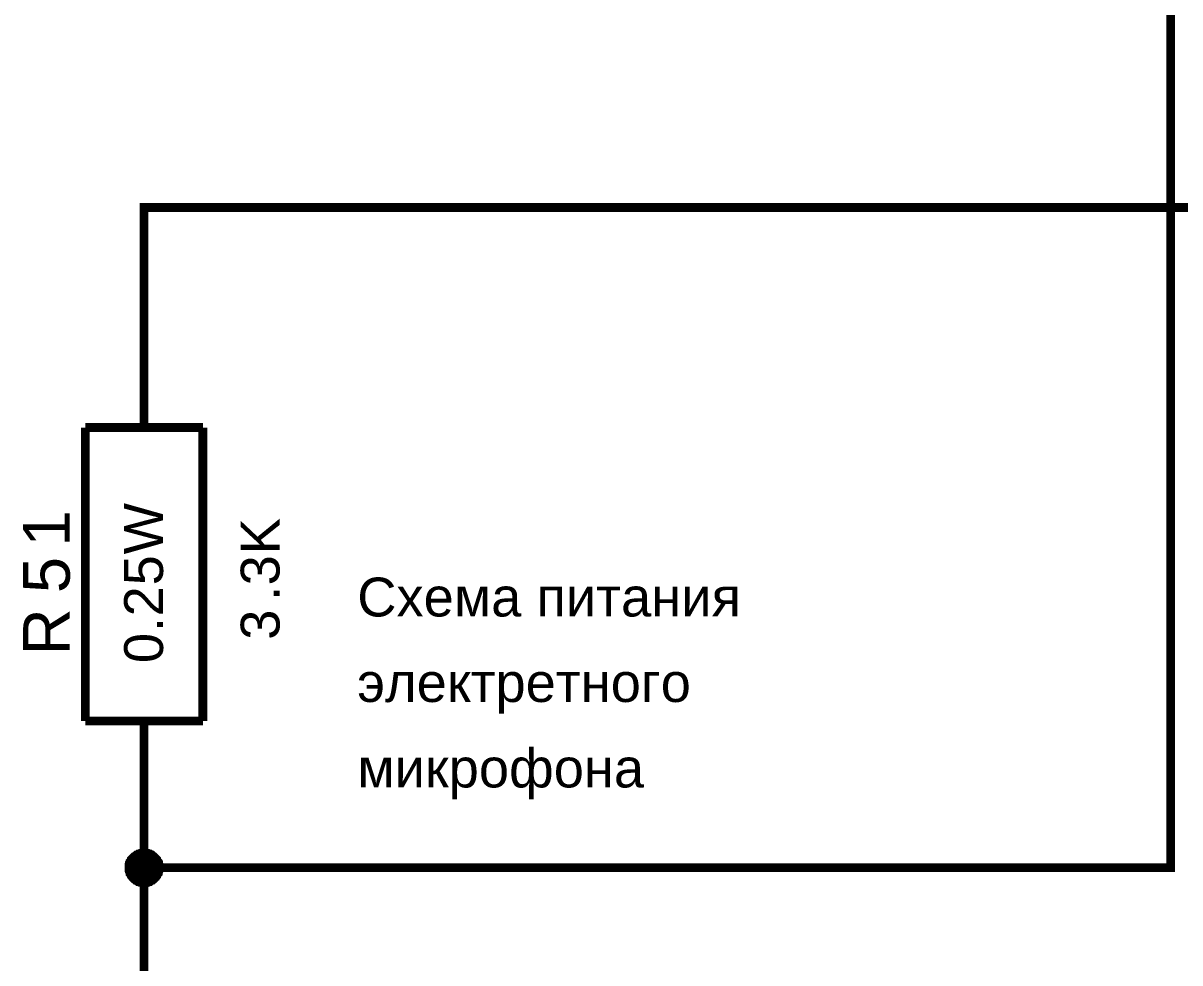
# Model space of a CAD drawing. Header units: millimetres. Extents: x -2024 to 917, y -725 to 13.
# Drawn here: x 273.05 to 312.47, y -187.03 to -155 of the extents above; entities that cross this region are included whole.
import ezdxf

# ---------------------------------------------------------------- set-up
doc = ezdxf.new("R2010")
doc.units = ezdxf.units.MM
doc.layers.add('Sheet', color=255, linetype='Continuous')
doc.styles.get("Standard").update_dxf_attribs({"font": 'arial.ttf'})

msp = doc.modelspace()

# ---------------------------------------------------------------- linework, layer by layer
at = {"layer": 'Sheet'}
for points, const_width in [([(312.16, -146.296), (312.16, -183.785), (277.171, -183.785)], 0.3), ([(277.171, -166.283), (277.171, -161.282), (319.658, -161.282), (337.136, -161.282)], 0.3), ([(277.171, -168.783), (277.171, -166.283)], 0.3), ([(275.169, -168.783), (279.174, -168.783)], 0.3), ([(275.169, -178.785), (275.169, -168.783)], 0.3), ([(279.174, -178.785), (279.174, -168.783)], 0.3), ([(275.169, -178.785), (279.174, -178.785)], 0.3), ([(277.171, -178.785), (277.171, -181.285)], 0.3), ([(277.171, -181.285), (277.171, -183.785), (277.171, -197.546)], 0.3), ([(276.658, -183.785), (276.658, -183.752), (276.658, -183.736), (276.658, -183.703), (276.675, -183.686), (276.675, -183.653), (276.675, -183.636), (276.691, -183.62), (276.691, -183.587), (276.708, -183.57), (276.725, -183.554), (276.741, -183.52), (276.741, -183.504), (276.758, -183.487), (276.774, -183.471), (276.791, -183.454), (276.807, -183.438), (276.824, -183.421), (276.84, -183.405), (276.874, -183.388), (276.89, -183.371), (276.907, -183.355), (276.923, -183.355), (276.956, -183.338), (276.973, -183.322), (276.989, -183.322), (277.022, -183.305), (277.039, -183.305), (277.072, -183.305), (277.089, -183.289), (277.122, -183.289), (277.138, -183.289), (277.171, -183.289)], 0.3), ([(276.658, -183.785), (276.658, -183.752), (276.658, -183.736), (276.658, -183.703), (276.675, -183.686), (276.675, -183.653), (276.675, -183.636), (276.691, -183.62), (276.691, -183.587), (276.708, -183.57), (276.725, -183.554), (276.741, -183.52), (276.741, -183.504), (276.758, -183.487), (276.774, -183.471), (276.791, -183.454), (276.807, -183.438), (276.824, -183.421), (276.84, -183.405), (276.874, -183.388), (276.89, -183.371), (276.907, -183.355), (276.923, -183.355), (276.956, -183.338), (276.973, -183.322), (276.989, -183.322), (277.022, -183.305), (277.039, -183.305), (277.072, -183.305), (277.089, -183.289), (277.122, -183.289), (277.138, -183.289), (277.171, -183.289)], 0.3), ([(276.658, -183.785), (276.658, -183.752), (276.658, -183.736), (276.658, -183.703), (276.675, -183.686), (276.675, -183.653), (276.675, -183.636), (276.691, -183.62), (276.691, -183.587), (276.708, -183.57), (276.725, -183.554), (276.741, -183.52), (276.741, -183.504), (276.758, -183.487), (276.774, -183.471), (276.791, -183.454), (276.807, -183.438), (276.824, -183.421), (276.84, -183.405), (276.874, -183.388), (276.89, -183.371), (276.907, -183.355), (276.923, -183.355), (276.956, -183.338), (276.973, -183.322), (276.989, -183.322), (277.022, -183.305), (277.039, -183.305), (277.072, -183.305), (277.089, -183.289), (277.122, -183.289), (277.138, -183.289), (277.171, -183.289)], 0.3), ([(276.658, -183.785), (276.658, -183.752), (276.658, -183.736), (276.658, -183.703), (276.675, -183.686), (276.675, -183.653), (276.675, -183.636), (276.691, -183.62), (276.691, -183.587), (276.708, -183.57), (276.725, -183.554), (276.741, -183.52), (276.741, -183.504), (276.758, -183.487), (276.774, -183.471), (276.791, -183.454), (276.807, -183.438), (276.824, -183.421), (276.84, -183.405), (276.874, -183.388), (276.89, -183.371), (276.907, -183.355), (276.923, -183.355), (276.956, -183.338), (276.973, -183.322), (276.989, -183.322), (277.022, -183.305), (277.039, -183.305), (277.072, -183.305), (277.089, -183.289), (277.122, -183.289), (277.138, -183.289), (277.171, -183.289)], 0.3), ([(276.658, -183.785), (276.658, -183.752), (276.658, -183.736), (276.658, -183.703), (276.675, -183.686), (276.675, -183.653), (276.675, -183.636), (276.691, -183.62), (276.691, -183.587), (276.708, -183.57), (276.725, -183.554), (276.741, -183.52), (276.741, -183.504), (276.758, -183.487), (276.774, -183.471), (276.791, -183.454), (276.807, -183.438), (276.824, -183.421), (276.84, -183.405), (276.874, -183.388), (276.89, -183.371), (276.907, -183.355), (276.923, -183.355), (276.956, -183.338), (276.973, -183.322), (276.989, -183.322), (277.022, -183.305), (277.039, -183.305), (277.072, -183.305), (277.089, -183.289), (277.122, -183.289), (277.138, -183.289), (277.171, -183.289)], 0.0991), ([(276.658, -183.785), (276.658, -183.752), (276.658, -183.736), (276.658, -183.703), (276.675, -183.686), (276.675, -183.653), (276.675, -183.636), (276.691, -183.62), (276.691, -183.587), (276.708, -183.57), (276.725, -183.554), (276.741, -183.52), (276.741, -183.504), (276.758, -183.487), (276.774, -183.471), (276.791, -183.454), (276.807, -183.438), (276.824, -183.421), (276.84, -183.405), (276.874, -183.388), (276.89, -183.371), (276.907, -183.355), (276.923, -183.355), (276.956, -183.338), (276.973, -183.322), (276.989, -183.322), (277.022, -183.305), (277.039, -183.305), (277.072, -183.305), (277.089, -183.289), (277.122, -183.289), (277.138, -183.289), (277.171, -183.289)], 0.0991), ([(276.658, -183.785), (276.658, -183.752), (276.658, -183.736), (276.658, -183.703), (276.675, -183.686), (276.675, -183.653), (276.675, -183.636), (276.691, -183.62), (276.691, -183.587), (276.708, -183.57), (276.725, -183.554), (276.741, -183.52), (276.741, -183.504), (276.758, -183.487), (276.774, -183.471), (276.791, -183.454), (276.807, -183.438), (276.824, -183.421), (276.84, -183.405), (276.874, -183.388), (276.89, -183.371), (276.907, -183.355), (276.923, -183.355), (276.956, -183.338), (276.973, -183.322), (276.989, -183.322), (277.022, -183.305), (277.039, -183.305), (277.072, -183.305), (277.089, -183.289), (277.122, -183.289), (277.138, -183.289), (277.171, -183.289)], 0.0991), ([(276.658, -183.785), (276.658, -183.752), (276.658, -183.736), (276.658, -183.703), (276.675, -183.686), (276.675, -183.653), (276.675, -183.636), (276.691, -183.62), (276.691, -183.587), (276.708, -183.57), (276.725, -183.554), (276.741, -183.52), (276.741, -183.504), (276.758, -183.487), (276.774, -183.471), (276.791, -183.454), (276.807, -183.438), (276.824, -183.421), (276.84, -183.405), (276.874, -183.388), (276.89, -183.371), (276.907, -183.355), (276.923, -183.355), (276.956, -183.338), (276.973, -183.322), (276.989, -183.322), (277.022, -183.305), (277.039, -183.305), (277.072, -183.305), (277.089, -183.289), (277.122, -183.289), (277.138, -183.289), (277.171, -183.289)], 0.0991), ([(277.171, -183.289), (277.171, -183.289)], 0.3), ([(277.171, -183.289), (277.205, -183.289), (277.221, -183.289), (277.254, -183.289), (277.271, -183.305), (277.304, -183.305), (277.32, -183.305), (277.354, -183.322), (277.37, -183.322), (277.387, -183.338), (277.42, -183.355), (277.436, -183.355), (277.453, -183.371), (277.469, -183.388), (277.502, -183.405), (277.519, -183.421), (277.536, -183.438), (277.552, -183.454), (277.569, -183.471), (277.585, -183.487), (277.602, -183.504), (277.602, -183.52), (277.618, -183.554), (277.635, -183.57), (277.651, -183.587), (277.651, -183.62), (277.668, -183.636), (277.668, -183.653), (277.668, -183.686), (277.685, -183.703), (277.685, -183.736), (277.685, -183.752), (277.685, -183.785)], 0.3), ([(277.171, -183.289), (277.171, -183.289)], 0.3), ([(277.171, -183.289), (277.205, -183.289), (277.221, -183.289), (277.254, -183.289), (277.271, -183.305), (277.304, -183.305), (277.32, -183.305), (277.354, -183.322), (277.37, -183.322), (277.387, -183.338), (277.42, -183.355), (277.436, -183.355), (277.453, -183.371), (277.469, -183.388), (277.502, -183.405), (277.519, -183.421), (277.536, -183.438), (277.552, -183.454), (277.569, -183.471), (277.585, -183.487), (277.602, -183.504), (277.602, -183.52), (277.618, -183.554), (277.635, -183.57), (277.651, -183.587), (277.651, -183.62), (277.668, -183.636), (277.668, -183.653), (277.668, -183.686), (277.685, -183.703), (277.685, -183.736), (277.685, -183.752), (277.685, -183.785)], 0.3), ([(277.171, -183.289), (277.171, -183.289)], 0.3), ([(277.171, -183.289), (277.205, -183.289), (277.221, -183.289), (277.254, -183.289), (277.271, -183.305), (277.304, -183.305), (277.32, -183.305), (277.354, -183.322), (277.37, -183.322), (277.387, -183.338), (277.42, -183.355), (277.436, -183.355), (277.453, -183.371), (277.469, -183.388), (277.502, -183.405), (277.519, -183.421), (277.536, -183.438), (277.552, -183.454), (277.569, -183.471), (277.585, -183.487), (277.602, -183.504), (277.602, -183.52), (277.618, -183.554), (277.635, -183.57), (277.651, -183.587), (277.651, -183.62), (277.668, -183.636), (277.668, -183.653), (277.668, -183.686), (277.685, -183.703), (277.685, -183.736), (277.685, -183.752), (277.685, -183.785)], 0.3), ([(277.171, -183.289), (277.171, -183.289)], 0.3), ([(277.171, -183.289), (277.205, -183.289), (277.221, -183.289), (277.254, -183.289), (277.271, -183.305), (277.304, -183.305), (277.32, -183.305), (277.354, -183.322), (277.37, -183.322), (277.387, -183.338), (277.42, -183.355), (277.436, -183.355), (277.453, -183.371), (277.469, -183.388), (277.502, -183.405), (277.519, -183.421), (277.536, -183.438), (277.552, -183.454), (277.569, -183.471), (277.585, -183.487), (277.602, -183.504), (277.602, -183.52), (277.618, -183.554), (277.635, -183.57), (277.651, -183.587), (277.651, -183.62), (277.668, -183.636), (277.668, -183.653), (277.668, -183.686), (277.685, -183.703), (277.685, -183.736), (277.685, -183.752), (277.685, -183.785)], 0.3), ([(277.171, -183.289), (277.171, -183.289)], 0.0991), ([(277.171, -183.289), (277.205, -183.289), (277.221, -183.289), (277.254, -183.289), (277.271, -183.305), (277.304, -183.305), (277.32, -183.305), (277.354, -183.322), (277.37, -183.322), (277.387, -183.338), (277.42, -183.355), (277.436, -183.355), (277.453, -183.371), (277.469, -183.388), (277.502, -183.405), (277.519, -183.421), (277.536, -183.438), (277.552, -183.454), (277.569, -183.471), (277.585, -183.487), (277.602, -183.504), (277.602, -183.52), (277.618, -183.554), (277.635, -183.57), (277.651, -183.587), (277.651, -183.62), (277.668, -183.636), (277.668, -183.653), (277.668, -183.686), (277.685, -183.703), (277.685, -183.736), (277.685, -183.752), (277.685, -183.785)], 0.0991), ([(277.171, -183.289), (277.171, -183.289)], 0.0991), ([(277.171, -183.289), (277.205, -183.289), (277.221, -183.289), (277.254, -183.289), (277.271, -183.305), (277.304, -183.305), (277.32, -183.305), (277.354, -183.322), (277.37, -183.322), (277.387, -183.338), (277.42, -183.355), (277.436, -183.355), (277.453, -183.371), (277.469, -183.388), (277.502, -183.405), (277.519, -183.421), (277.536, -183.438), (277.552, -183.454), (277.569, -183.471), (277.585, -183.487), (277.602, -183.504), (277.602, -183.52), (277.618, -183.554), (277.635, -183.57), (277.651, -183.587), (277.651, -183.62), (277.668, -183.636), (277.668, -183.653), (277.668, -183.686), (277.685, -183.703), (277.685, -183.736), (277.685, -183.752), (277.685, -183.785)], 0.0991), ([(277.171, -183.289), (277.171, -183.289)], 0.0991), ([(277.171, -183.289), (277.205, -183.289), (277.221, -183.289), (277.254, -183.289), (277.271, -183.305), (277.304, -183.305), (277.32, -183.305), (277.354, -183.322), (277.37, -183.322), (277.387, -183.338), (277.42, -183.355), (277.436, -183.355), (277.453, -183.371), (277.469, -183.388), (277.502, -183.405), (277.519, -183.421), (277.536, -183.438), (277.552, -183.454), (277.569, -183.471), (277.585, -183.487), (277.602, -183.504), (277.602, -183.52), (277.618, -183.554), (277.635, -183.57), (277.651, -183.587), (277.651, -183.62), (277.668, -183.636), (277.668, -183.653), (277.668, -183.686), (277.685, -183.703), (277.685, -183.736), (277.685, -183.752), (277.685, -183.785)], 0.0991), ([(277.171, -183.289), (277.171, -183.289)], 0.0991), ([(277.171, -183.289), (277.205, -183.289), (277.221, -183.289), (277.254, -183.289), (277.271, -183.305), (277.304, -183.305), (277.32, -183.305), (277.354, -183.322), (277.37, -183.322), (277.387, -183.338), (277.42, -183.355), (277.436, -183.355), (277.453, -183.371), (277.469, -183.388), (277.502, -183.405), (277.519, -183.421), (277.536, -183.438), (277.552, -183.454), (277.569, -183.471), (277.585, -183.487), (277.602, -183.504), (277.602, -183.52), (277.618, -183.554), (277.635, -183.57), (277.651, -183.587), (277.651, -183.62), (277.668, -183.636), (277.668, -183.653), (277.668, -183.686), (277.685, -183.703), (277.685, -183.736), (277.685, -183.752), (277.685, -183.785)], 0.0991), ([(277.171, -184.299), (277.138, -184.299), (277.122, -184.299), (277.089, -184.299), (277.072, -184.282), (277.039, -184.282), (277.022, -184.282), (276.989, -184.266), (276.973, -184.266), (276.956, -184.249), (276.923, -184.233), (276.907, -184.216), (276.89, -184.216), (276.874, -184.199), (276.84, -184.183), (276.824, -184.166), (276.807, -184.15), (276.791, -184.133), (276.774, -184.117), (276.758, -184.083), (276.741, -184.067), (276.741, -184.05), (276.725, -184.034), (276.708, -184.001), (276.691, -183.984), (276.691, -183.968), (276.675, -183.934), (276.675, -183.918), (276.675, -183.885), (276.658, -183.868), (276.658, -183.835), (276.658, -183.819), (276.658, -183.785)], 0.3), ([(276.658, -183.785), (276.658, -183.785)], 0.3), ([(277.171, -184.299), (277.138, -184.299), (277.122, -184.299), (277.089, -184.299), (277.072, -184.282), (277.039, -184.282), (277.022, -184.282), (276.989, -184.266), (276.973, -184.266), (276.956, -184.249), (276.923, -184.233), (276.907, -184.216), (276.89, -184.216), (276.874, -184.199), (276.84, -184.183), (276.824, -184.166), (276.807, -184.15), (276.791, -184.133), (276.774, -184.117), (276.758, -184.083), (276.741, -184.067), (276.741, -184.05), (276.725, -184.034), (276.708, -184.001), (276.691, -183.984), (276.691, -183.968), (276.675, -183.934), (276.675, -183.918), (276.675, -183.885), (276.658, -183.868), (276.658, -183.835), (276.658, -183.819), (276.658, -183.785)], 0.3), ([(276.658, -183.785), (276.658, -183.785)], 0.3), ([(277.171, -184.299), (277.138, -184.299), (277.122, -184.299), (277.089, -184.299), (277.072, -184.282), (277.039, -184.282), (277.022, -184.282), (276.989, -184.266), (276.973, -184.266), (276.956, -184.249), (276.923, -184.233), (276.907, -184.216), (276.89, -184.216), (276.874, -184.199), (276.84, -184.183), (276.824, -184.166), (276.807, -184.15), (276.791, -184.133), (276.774, -184.117), (276.758, -184.083), (276.741, -184.067), (276.741, -184.05), (276.725, -184.034), (276.708, -184.001), (276.691, -183.984), (276.691, -183.968), (276.675, -183.934), (276.675, -183.918), (276.675, -183.885), (276.658, -183.868), (276.658, -183.835), (276.658, -183.819), (276.658, -183.785)], 0.3), ([(276.658, -183.785), (276.658, -183.785)], 0.3), ([(277.171, -184.299), (277.138, -184.299), (277.122, -184.299), (277.089, -184.299), (277.072, -184.282), (277.039, -184.282), (277.022, -184.282), (276.989, -184.266), (276.973, -184.266), (276.956, -184.249), (276.923, -184.233), (276.907, -184.216), (276.89, -184.216), (276.874, -184.199), (276.84, -184.183), (276.824, -184.166), (276.807, -184.15), (276.791, -184.133), (276.774, -184.117), (276.758, -184.083), (276.741, -184.067), (276.741, -184.05), (276.725, -184.034), (276.708, -184.001), (276.691, -183.984), (276.691, -183.968), (276.675, -183.934), (276.675, -183.918), (276.675, -183.885), (276.658, -183.868), (276.658, -183.835), (276.658, -183.819), (276.658, -183.785)], 0.3), ([(276.658, -183.785), (276.658, -183.785)], 0.3), ([(277.685, -183.785), (277.685, -183.819), (277.685, -183.835), (277.685, -183.868), (277.668, -183.885), (277.668, -183.918), (277.668, -183.934), (277.651, -183.968), (277.651, -183.984), (277.635, -184.001), (277.618, -184.034), (277.602, -184.05), (277.602, -184.067), (277.585, -184.083), (277.569, -184.117), (277.552, -184.133), (277.536, -184.15), (277.519, -184.166), (277.502, -184.183), (277.469, -184.199), (277.453, -184.216), (277.436, -184.216), (277.42, -184.233), (277.387, -184.249), (277.37, -184.266), (277.354, -184.266), (277.32, -184.282), (277.304, -184.282), (277.271, -184.282), (277.254, -184.299), (277.221, -184.299), (277.205, -184.299), (277.171, -184.299)], 0.3), ([(277.685, -183.785), (277.685, -183.819), (277.685, -183.835), (277.685, -183.868), (277.668, -183.885), (277.668, -183.918), (277.668, -183.934), (277.651, -183.968), (277.651, -183.984), (277.635, -184.001), (277.618, -184.034), (277.602, -184.05), (277.602, -184.067), (277.585, -184.083), (277.569, -184.117), (277.552, -184.133), (277.536, -184.15), (277.519, -184.166), (277.502, -184.183), (277.469, -184.199), (277.453, -184.216), (277.436, -184.216), (277.42, -184.233), (277.387, -184.249), (277.37, -184.266), (277.354, -184.266), (277.32, -184.282), (277.304, -184.282), (277.271, -184.282), (277.254, -184.299), (277.221, -184.299), (277.205, -184.299), (277.171, -184.299)], 0.3), ([(277.685, -183.785), (277.685, -183.819), (277.685, -183.835), (277.685, -183.868), (277.668, -183.885), (277.668, -183.918), (277.668, -183.934), (277.651, -183.968), (277.651, -183.984), (277.635, -184.001), (277.618, -184.034), (277.602, -184.05), (277.602, -184.067), (277.585, -184.083), (277.569, -184.117), (277.552, -184.133), (277.536, -184.15), (277.519, -184.166), (277.502, -184.183), (277.469, -184.199), (277.453, -184.216), (277.436, -184.216), (277.42, -184.233), (277.387, -184.249), (277.37, -184.266), (277.354, -184.266), (277.32, -184.282), (277.304, -184.282), (277.271, -184.282), (277.254, -184.299), (277.221, -184.299), (277.205, -184.299), (277.171, -184.299)], 0.3), ([(277.685, -183.785), (277.685, -183.819), (277.685, -183.835), (277.685, -183.868), (277.668, -183.885), (277.668, -183.918), (277.668, -183.934), (277.651, -183.968), (277.651, -183.984), (277.635, -184.001), (277.618, -184.034), (277.602, -184.05), (277.602, -184.067), (277.585, -184.083), (277.569, -184.117), (277.552, -184.133), (277.536, -184.15), (277.519, -184.166), (277.502, -184.183), (277.469, -184.199), (277.453, -184.216), (277.436, -184.216), (277.42, -184.233), (277.387, -184.249), (277.37, -184.266), (277.354, -184.266), (277.32, -184.282), (277.304, -184.282), (277.271, -184.282), (277.254, -184.299), (277.221, -184.299), (277.205, -184.299), (277.171, -184.299)], 0.3), ([(277.685, -183.785), (277.685, -183.785), (277.685, -183.785), (277.685, -183.785), (277.685, -183.785), (277.685, -183.785), (277.685, -183.785), (277.685, -183.785), (277.685, -183.785), (277.685, -183.785), (277.685, -183.785), (277.685, -183.785), (277.685, -183.785), (277.685, -183.785), (277.685, -183.785), (277.685, -183.785), (277.685, -183.785), (277.685, -183.785), (277.685, -183.785), (277.685, -183.785), (277.685, -183.785), (277.685, -183.785), (277.685, -183.785), (277.685, -183.785), (277.685, -183.785), (277.685, -183.785), (277.685, -183.785), (277.685, -183.785), (277.685, -183.785), (277.685, -183.785), (277.685, -183.785), (277.685, -183.785), (277.685, -183.785)], 0.3), ([(277.685, -183.785), (277.685, -183.785)], 0.3), ([(277.685, -183.785), (277.685, -183.785), (277.685, -183.785), (277.685, -183.785), (277.685, -183.785), (277.685, -183.785), (277.685, -183.785), (277.685, -183.785), (277.685, -183.785), (277.685, -183.785), (277.685, -183.785), (277.685, -183.785), (277.685, -183.785), (277.685, -183.785), (277.685, -183.785), (277.685, -183.785), (277.685, -183.785), (277.685, -183.785), (277.685, -183.785), (277.685, -183.785), (277.685, -183.785), (277.685, -183.785), (277.685, -183.785), (277.685, -183.785), (277.685, -183.785), (277.685, -183.785), (277.685, -183.785), (277.685, -183.785), (277.685, -183.785), (277.685, -183.785), (277.685, -183.785), (277.685, -183.785), (277.685, -183.785)], 0.3), ([(277.685, -183.785), (277.685, -183.785)], 0.3), ([(277.685, -183.785), (277.685, -183.785), (277.685, -183.785), (277.685, -183.785), (277.685, -183.785), (277.685, -183.785), (277.685, -183.785), (277.685, -183.785), (277.685, -183.785), (277.685, -183.785), (277.685, -183.785), (277.685, -183.785), (277.685, -183.785), (277.685, -183.785), (277.685, -183.785), (277.685, -183.785), (277.685, -183.785), (277.685, -183.785), (277.685, -183.785), (277.685, -183.785), (277.685, -183.785), (277.685, -183.785), (277.685, -183.785), (277.685, -183.785), (277.685, -183.785), (277.685, -183.785), (277.685, -183.785), (277.685, -183.785), (277.685, -183.785), (277.685, -183.785), (277.685, -183.785), (277.685, -183.785), (277.685, -183.785)], 0.3), ([(277.685, -183.785), (277.685, -183.785)], 0.3), ([(277.685, -183.785), (277.685, -183.785), (277.685, -183.785), (277.685, -183.785), (277.685, -183.785), (277.685, -183.785), (277.685, -183.785), (277.685, -183.785), (277.685, -183.785), (277.685, -183.785), (277.685, -183.785), (277.685, -183.785), (277.685, -183.785), (277.685, -183.785), (277.685, -183.785), (277.685, -183.785), (277.685, -183.785), (277.685, -183.785), (277.685, -183.785), (277.685, -183.785), (277.685, -183.785), (277.685, -183.785), (277.685, -183.785), (277.685, -183.785), (277.685, -183.785), (277.685, -183.785), (277.685, -183.785), (277.685, -183.785), (277.685, -183.785), (277.685, -183.785), (277.685, -183.785), (277.685, -183.785), (277.685, -183.785)], 0.3), ([(277.685, -183.785), (277.685, -183.785)], 0.3), ([(277.171, -184.299), (277.138, -184.299), (277.122, -184.299), (277.089, -184.299), (277.072, -184.282), (277.039, -184.282), (277.022, -184.282), (276.989, -184.266), (276.973, -184.266), (276.956, -184.249), (276.923, -184.233), (276.907, -184.216), (276.89, -184.216), (276.874, -184.199), (276.84, -184.183), (276.824, -184.166), (276.807, -184.15), (276.791, -184.133), (276.774, -184.117), (276.758, -184.083), (276.741, -184.067), (276.741, -184.05), (276.725, -184.034), (276.708, -184.001), (276.691, -183.984), (276.691, -183.968), (276.675, -183.934), (276.675, -183.918), (276.675, -183.885), (276.658, -183.868), (276.658, -183.835), (276.658, -183.819), (276.658, -183.785)], 0.0991), ([(276.658, -183.785), (276.658, -183.785)], 0.0991), ([(277.171, -184.299), (277.138, -184.299), (277.122, -184.299), (277.089, -184.299), (277.072, -184.282), (277.039, -184.282), (277.022, -184.282), (276.989, -184.266), (276.973, -184.266), (276.956, -184.249), (276.923, -184.233), (276.907, -184.216), (276.89, -184.216), (276.874, -184.199), (276.84, -184.183), (276.824, -184.166), (276.807, -184.15), (276.791, -184.133), (276.774, -184.117), (276.758, -184.083), (276.741, -184.067), (276.741, -184.05), (276.725, -184.034), (276.708, -184.001), (276.691, -183.984), (276.691, -183.968), (276.675, -183.934), (276.675, -183.918), (276.675, -183.885), (276.658, -183.868), (276.658, -183.835), (276.658, -183.819), (276.658, -183.785)], 0.0991), ([(276.658, -183.785), (276.658, -183.785)], 0.0991), ([(277.171, -184.299), (277.138, -184.299), (277.122, -184.299), (277.089, -184.299), (277.072, -184.282), (277.039, -184.282), (277.022, -184.282), (276.989, -184.266), (276.973, -184.266), (276.956, -184.249), (276.923, -184.233), (276.907, -184.216), (276.89, -184.216), (276.874, -184.199), (276.84, -184.183), (276.824, -184.166), (276.807, -184.15), (276.791, -184.133), (276.774, -184.117), (276.758, -184.083), (276.741, -184.067), (276.741, -184.05), (276.725, -184.034), (276.708, -184.001), (276.691, -183.984), (276.691, -183.968), (276.675, -183.934), (276.675, -183.918), (276.675, -183.885), (276.658, -183.868), (276.658, -183.835), (276.658, -183.819), (276.658, -183.785)], 0.0991), ([(276.658, -183.785), (276.658, -183.785)], 0.0991), ([(277.171, -184.299), (277.138, -184.299), (277.122, -184.299), (277.089, -184.299), (277.072, -184.282), (277.039, -184.282), (277.022, -184.282), (276.989, -184.266), (276.973, -184.266), (276.956, -184.249), (276.923, -184.233), (276.907, -184.216), (276.89, -184.216), (276.874, -184.199), (276.84, -184.183), (276.824, -184.166), (276.807, -184.15), (276.791, -184.133), (276.774, -184.117), (276.758, -184.083), (276.741, -184.067), (276.741, -184.05), (276.725, -184.034), (276.708, -184.001), (276.691, -183.984), (276.691, -183.968), (276.675, -183.934), (276.675, -183.918), (276.675, -183.885), (276.658, -183.868), (276.658, -183.835), (276.658, -183.819), (276.658, -183.785)], 0.0991), ([(276.658, -183.785), (276.658, -183.785)], 0.0991), ([(277.685, -183.785), (277.685, -183.819), (277.685, -183.835), (277.685, -183.868), (277.668, -183.885), (277.668, -183.918), (277.668, -183.934), (277.651, -183.968), (277.651, -183.984), (277.635, -184.001), (277.618, -184.034), (277.602, -184.05), (277.602, -184.067), (277.585, -184.083), (277.569, -184.117), (277.552, -184.133), (277.536, -184.15), (277.519, -184.166), (277.502, -184.183), (277.469, -184.199), (277.453, -184.216), (277.436, -184.216), (277.42, -184.233), (277.387, -184.249), (277.37, -184.266), (277.354, -184.266), (277.32, -184.282), (277.304, -184.282), (277.271, -184.282), (277.254, -184.299), (277.221, -184.299), (277.205, -184.299), (277.171, -184.299)], 0.0991), ([(277.685, -183.785), (277.685, -183.819), (277.685, -183.835), (277.685, -183.868), (277.668, -183.885), (277.668, -183.918), (277.668, -183.934), (277.651, -183.968), (277.651, -183.984), (277.635, -184.001), (277.618, -184.034), (277.602, -184.05), (277.602, -184.067), (277.585, -184.083), (277.569, -184.117), (277.552, -184.133), (277.536, -184.15), (277.519, -184.166), (277.502, -184.183), (277.469, -184.199), (277.453, -184.216), (277.436, -184.216), (277.42, -184.233), (277.387, -184.249), (277.37, -184.266), (277.354, -184.266), (277.32, -184.282), (277.304, -184.282), (277.271, -184.282), (277.254, -184.299), (277.221, -184.299), (277.205, -184.299), (277.171, -184.299)], 0.0991), ([(277.685, -183.785), (277.685, -183.819), (277.685, -183.835), (277.685, -183.868), (277.668, -183.885), (277.668, -183.918), (277.668, -183.934), (277.651, -183.968), (277.651, -183.984), (277.635, -184.001), (277.618, -184.034), (277.602, -184.05), (277.602, -184.067), (277.585, -184.083), (277.569, -184.117), (277.552, -184.133), (277.536, -184.15), (277.519, -184.166), (277.502, -184.183), (277.469, -184.199), (277.453, -184.216), (277.436, -184.216), (277.42, -184.233), (277.387, -184.249), (277.37, -184.266), (277.354, -184.266), (277.32, -184.282), (277.304, -184.282), (277.271, -184.282), (277.254, -184.299), (277.221, -184.299), (277.205, -184.299), (277.171, -184.299)], 0.0991), ([(277.685, -183.785), (277.685, -183.819), (277.685, -183.835), (277.685, -183.868), (277.668, -183.885), (277.668, -183.918), (277.668, -183.934), (277.651, -183.968), (277.651, -183.984), (277.635, -184.001), (277.618, -184.034), (277.602, -184.05), (277.602, -184.067), (277.585, -184.083), (277.569, -184.117), (277.552, -184.133), (277.536, -184.15), (277.519, -184.166), (277.502, -184.183), (277.469, -184.199), (277.453, -184.216), (277.436, -184.216), (277.42, -184.233), (277.387, -184.249), (277.37, -184.266), (277.354, -184.266), (277.32, -184.282), (277.304, -184.282), (277.271, -184.282), (277.254, -184.299), (277.221, -184.299), (277.205, -184.299), (277.171, -184.299)], 0.0991), ([(277.685, -183.785), (277.685, -183.785), (277.685, -183.785), (277.685, -183.785), (277.685, -183.785), (277.685, -183.785), (277.685, -183.785), (277.685, -183.785), (277.685, -183.785), (277.685, -183.785), (277.685, -183.785), (277.685, -183.785), (277.685, -183.785), (277.685, -183.785), (277.685, -183.785), (277.685, -183.785), (277.685, -183.785), (277.685, -183.785), (277.685, -183.785), (277.685, -183.785), (277.685, -183.785), (277.685, -183.785), (277.685, -183.785), (277.685, -183.785), (277.685, -183.785), (277.685, -183.785), (277.685, -183.785), (277.685, -183.785), (277.685, -183.785), (277.685, -183.785), (277.685, -183.785), (277.685, -183.785), (277.685, -183.785)], 0.0991), ([(277.685, -183.785), (277.685, -183.785)], 0.0991), ([(277.685, -183.785), (277.685, -183.785), (277.685, -183.785), (277.685, -183.785), (277.685, -183.785), (277.685, -183.785), (277.685, -183.785), (277.685, -183.785), (277.685, -183.785), (277.685, -183.785), (277.685, -183.785), (277.685, -183.785), (277.685, -183.785), (277.685, -183.785), (277.685, -183.785), (277.685, -183.785), (277.685, -183.785), (277.685, -183.785), (277.685, -183.785), (277.685, -183.785), (277.685, -183.785), (277.685, -183.785), (277.685, -183.785), (277.685, -183.785), (277.685, -183.785), (277.685, -183.785), (277.685, -183.785), (277.685, -183.785), (277.685, -183.785), (277.685, -183.785), (277.685, -183.785), (277.685, -183.785), (277.685, -183.785)], 0.0991), ([(277.685, -183.785), (277.685, -183.785)], 0.0991), ([(277.685, -183.785), (277.685, -183.785), (277.685, -183.785), (277.685, -183.785), (277.685, -183.785), (277.685, -183.785), (277.685, -183.785), (277.685, -183.785), (277.685, -183.785), (277.685, -183.785), (277.685, -183.785), (277.685, -183.785), (277.685, -183.785), (277.685, -183.785), (277.685, -183.785), (277.685, -183.785), (277.685, -183.785), (277.685, -183.785), (277.685, -183.785), (277.685, -183.785), (277.685, -183.785), (277.685, -183.785), (277.685, -183.785), (277.685, -183.785), (277.685, -183.785), (277.685, -183.785), (277.685, -183.785), (277.685, -183.785), (277.685, -183.785), (277.685, -183.785), (277.685, -183.785), (277.685, -183.785), (277.685, -183.785)], 0.0991), ([(277.685, -183.785), (277.685, -183.785)], 0.0991), ([(277.685, -183.785), (277.685, -183.785), (277.685, -183.785), (277.685, -183.785), (277.685, -183.785), (277.685, -183.785), (277.685, -183.785), (277.685, -183.785), (277.685, -183.785), (277.685, -183.785), (277.685, -183.785), (277.685, -183.785), (277.685, -183.785), (277.685, -183.785), (277.685, -183.785), (277.685, -183.785), (277.685, -183.785), (277.685, -183.785), (277.685, -183.785), (277.685, -183.785), (277.685, -183.785), (277.685, -183.785), (277.685, -183.785), (277.685, -183.785), (277.685, -183.785), (277.685, -183.785), (277.685, -183.785), (277.685, -183.785), (277.685, -183.785), (277.685, -183.785), (277.685, -183.785), (277.685, -183.785), (277.685, -183.785)], 0.0991), ([(277.685, -183.785), (277.685, -183.785)], 0.0991)]:
    msp.add_lwpolyline(points, dxfattribs=dict(at, const_width=const_width))
at = {"layer": 'Sheet', "const_width": 0.508}
msp.add_lwpolyline([(276.835, -183.782, 1), (277.343, -183.782, 1)], format="xyb", close=True, dxfattribs=at)

# ---------------------------------------------------------------- texts
at = {"layer": 'Sheet'}
for s, height, p in [('W', 1.325, (277.817, -173.105)), ('1', 1.59, (274.639, -172.84)), ('K', 1.325, (281.789, -173.105)), ('5', 1.59, (274.639, -174.43)), ('5', 1.325, (277.817, -174.165)), ('3', 1.325, (281.789, -174.165)), ('2', 1.325, (277.817, -175.224)), ('.', 1.325, (281.789, -174.695)), ('R', 1.59, (274.639, -176.549)), ('.', 1.325, (277.817, -175.754)), ('3', 1.325, (281.789, -176.019)), ('0', 1.325, (277.817, -176.814))]:
    msp.add_text(s, height=height, rotation=90, dxfattribs=at).set_placement(p)
for s, height, p in [('Схема питания ', 1.32471, (284.437, -175.224)), ('электретного ', 1.32471, (284.437, -178.139)), ('микрофона', 1.3247, (284.437, -181.053))]:
    msp.add_text(s, height=height, dxfattribs=at).set_placement(p)

doc.saveas('drawing.dxf')
